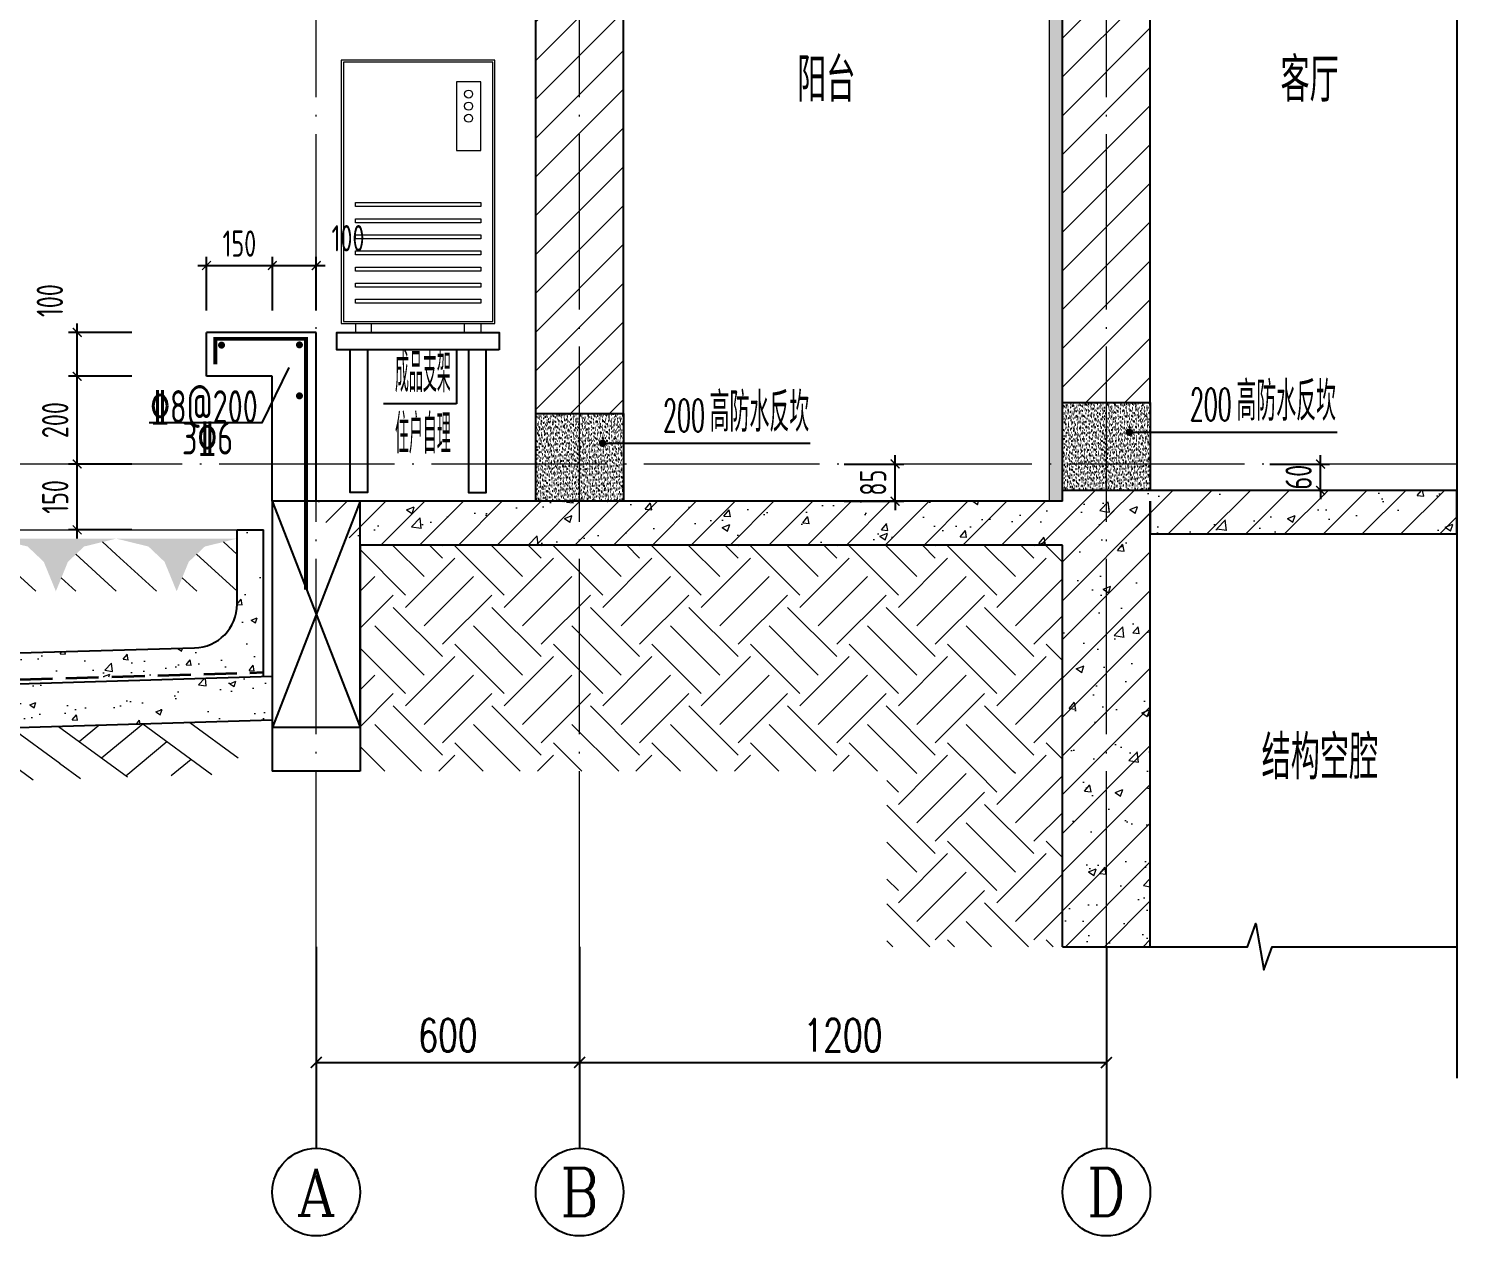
# Model space of a CAD drawing. Extents: x -668857 to 185752, y -270966 to 286822.
# Drawn here: x 62710 to 66015, y 121525 to 124276 of the extents above; entities that cross this region are included whole.
import ezdxf
from ezdxf.enums import TextEntityAlignment as Align

# ---------------------------------------------------------------- set-up
doc = ezdxf.new("R2010")
doc.units = 0
doc.header["$LTSCALE"] = 1000
doc.linetypes.add('DASH', pattern=[0.35, 0.25, -0.1])
doc.linetypes.add('DOTE', pattern=[2.42, 2, -0.2, 0.02, -0.2])
doc.layers.get('0').update_dxf_attribs({"linetype": 'CONTINUOUS'})
doc.layers.get('DEFPOINTS').update_dxf_attribs({"linetype": 'CONTINUOUS'})
for name, color, linetype in [('A-AXIS_TEXT', 7, 'CONTINUOUS'), ('AXIS', 3, 'CONTINUOUS'), ('COLUMN', 4, 'CONTINUOUS'), ('DIM', 2, 'CONTINUOUS'), ('DIM_IDEN', 67, 'CONTINUOUS'), ('DIM_SYMB', 3, 'CONTINUOUS'), ('PUB_TEXT', 2, 'CONTINUOUS'), ('REIN', 6, 'CONTINUOUS'), ('S-大样-砼线', 7, 'CONTINUOUS'), ('S-引出线', 40, 'CONTINUOUS'), ('TEXT', 2, 'CONTINUOUS'), ('WALL', 5, 'CONTINUOUS'), ('空调外机', 8, 'CONTINUOUS'), ('立面-看线', 251, 'CONTINUOUS')]:
    doc.layers.add(name, color=color, linetype=linetype)
for name, color, linetype, lineweight in [('AXIS_TEXT', 7, 'CONTINUOUS', 20), ('DOTE', 19, 'DOTE', 9), ('PUB_HATCH', 8, 'CONTINUOUS', 9), ('填充', 251, 'CONTINUOUS', 5), ('平面-空调室外机', 143, 'CONTINUOUS', 9), ('立面-中轮廓线', 30, 'CONTINUOUS', 35), ('粉刷', 251, 'CONTINUOUS', 9)]:
    doc.layers.add(name, color=color, linetype=linetype, lineweight=lineweight)
doc.styles.add('_TCH_AXIS', font='COMPLEX', dxfattribs={"bigfont": 'GBCBIG'})
doc.styles.add('_TCH_DIM_T3', font='SIMPLEX', dxfattribs={"width": 0.705882, "bigfont": 'GBCBIG'})
doc.styles.add('COMPLEX', font='COMPLEX')
doc.styles.add('DIM_FONT_T3', font='SIMPLEX', dxfattribs={"width": 0.705882, "bigfont": 'GBCBIG'})
doc.styles.add('TSSD_DIMENSION', font='Tssdeng.shx', dxfattribs={"width": 0.7, "bigfont": 'tssdchn.shx'})
doc.styles.add('TSSD_REIN', font='tssdeng.shx', dxfattribs={"width": 0.7, "height": 300, "bigfont": 'tssdchn.shx'})
doc.dimstyles.new('_TCH_ARCH&&25', dxfattribs={"dimtxt": 74.375, "dimasz": 25, "dimexe": 62.5, "dimexo": 75, "dimgap": 25, "dimtad": 1, "dimdec": 0, "dimzin": 0, "dimdsep": 46, "dimtxsty": '_TCH_DIM_T3', "dimblk": 'ARCHTICK', "dimcen": 0.09, "dimclrt": 7, "dimazin": 0, "dimtfac": 1, "dimtdec": 0, "dimtix": 1, "dimtmove": 2, "dimatfit": 3, "dimldrblk": 'ARCHTICK', "dimfxl": 1, "dimtolj": 1, "dimtzin": 0, "dimarcsym": 0})
doc.dimstyles.new('TSSD_20_20', dxfattribs={"dimtxt": 60, "dimasz": 20, "dimexe": 20, "dimexo": 50, "dimgap": 20, "dimtad": 1, "dimdec": 0, "dimzin": 0, "dimdsep": 46, "dimtxsty": 'TSSD_DIMENSION', "dimblk": 'ARCHTICK', "dimblk1": 'ARCHTICK', "dimblk2": 'ARCHTICK', "dimcen": 0, "dimdle": 20, "dimclrt": 7, "dimadec": 0, "dimazin": 0, "dimtfac": 1, "dimtdec": 0, "dimtix": 1, "dimtmove": 2, "dimatfit": 3, "dimfxl": 1, "dimtolj": 1, "dimtzin": 0, "dimarcsym": 0})
pattern_1 = [(45, (-802044.8, 249270.64), (0, 224.506403), [158.75, -158.75]), (45, (-802086.89, 249312.74), (0, 224.506403), [158.75, -158.75]), (45, (-802128.98, 249354.83), (0, 224.506403), [158.75, -158.75]), (135, (-802128.98, 249382.9), (-224.506403, 0), [158.75, -158.75]), (135, (-802086.89, 249424.99), (-224.506403, 0), [158.75, -158.75]), (135, (-802044.8, 249467.09), (-224.506403, 0), [158.75, -158.75])]
pattern_2 = [(50, (28072.99, 249033.25), (143.452037, -12.550427), [15, -165]), (355, (28072.99, 249033.25), (-27.750267, 150.438427), [12, -132]), (100.4514, (28084.94, 249032.2), (115.701876, 137.88791), [12.74804, -140.22842]), (46.1842, (28072.99, 249073.25), (213.44821, -33.1038), [22.5, -247.5]), (96.6356, (28090.77, 249070.5), (186.93254, 194.82357), [19.12206, -210.3426]), (351.1842, (28072.99, 249073.25), (186.93239, 194.82372), [18, -198]), (21, (28092.99, 249063.25), (119.38141, -80.52378), [15, -165]), (326, (28092.99, 249063.25), (48.663066, 145.03001), [12, -132]), (71.4514, (28102.93, 249056.54), (168.044526, 64.5061), [12.74804, -140.22842]), (37.5, (28072.986, 249033.25), (2.431971, 66.578771), [0, -130.4, 0, -134, 0, -132.5]), (7.5, (28072.986, 249033.25), (52.613907, 78.882342), [0, -76.4, 0, -127.4, 0, -50.5]), (327.5, (28028.386, 249033.25), (106.764487, -4.510974), [0, -50, 0, -156, 0, -207]), (317.5, (28008.39, 249033.25), (116.637234, 20.020996), [0, -65, 0, -103.6, 0, -147])]
pattern_3 = [(45, (-525879.05, 291772.47), (-44.1941915, 44.1941915), [])]
pattern_4 = [(45, (-525879.05, 291727.59), (-44.194174, 44.194174), []), (50, (-525879.05, 291727.59), (179.315046, -15.688034), [18.75, -206.25]), (355, (-525879.05, 291727.6), (-34.687833, 188.048033), [15, -165]), (100.4514, (-525864.1, 291726.28), (144.627345, 172.359886), [15.93505, -175.28553]), (46.1842, (-525879.05, 291777.6), (266.81026, -41.37975), [28.125, -309.375]), (96.6356, (-525856.82, 291774.14), (233.66568, 243.52947), [23.90257, -262.92825]), (351.1842, (-525879.05, 291777.6), (233.66549, 243.52965), [22.5, -247.5]), (21, (-525854.05, 291765.09), (149.226763, -100.654723), [18.75, -206.25]), (326, (-525854.05, 291765.1), (60.828833, 181.28751), [15, -165]), (71.4514, (-525841.61, 291756.7), (210.055657, 80.632624), [15.93505, -175.28553]), (37.5, (-525879.05, 291727.59), (3.039964, 83.2234635), [0, -163, 0, -167.5, 0, -165.625]), (7.5, (-525879.05, 291727.59), (65.767384, 98.602928), [0, -95.5, 0, -159.25, 0, -63.125]), (327.5, (-525934.8, 291727.59), (133.455609, -5.638718), [0, -62.5, 0, -195, 0, -258.75]), (317.5, (-525959.8, 291727.59), (145.796542, 25.026246), [0, -81.25, 0, -129.5, 0, -183.75])]

# ---------------------------------------------------------------- blocks, each defined once
blk = doc.blocks.new('$LINEPAT$素土夯实')
at = {"color": 0}
for p, q in [((0, -210), (210, 0)), ((120, -300), (420, 0)), ((420, 0), (607.5, -187.5)), ((495, -300), (795, 0)), ((615, 0), (705, -90)), ((315, -105), (502.5, -292.5)), ((210, -210), (300, -300)), ((705, -300), (795, -210))]:
    blk.add_line(p, q, dxfattribs=at)
blk = doc.blocks.new('$LinePat$自然土壤')
at = {"color": 0}
for p, q in [((0, -90), (71, -19)), ((0, -300), (210.7, -89.3)), ((420, -300), (630, -90)), ((210, -300), (286.4, -223.6))]:
    blk.add_line(p, q, dxfattribs=at)
for points in [[(0, 0), (630, 0), (168, -45), (462, -45)], [(168, -45), (462, -45), (252, -132), (378, -132)], [(252, -132), (378, -132), (315, -300)]]:
    blk.add_solid(points, dxfattribs=at)
blk = doc.blocks.new('sanshui')
at = {"layer": '粉刷'}
h = blk.add_hatch(dxfattribs=at)
h.set_pattern_fill('混凝土', color=256, scale=20)
h.set_pattern_definition(pattern_2)
edge = h.paths.add_edge_path()
edge.add_line((346317.8, 427329.6), (346257.8, 427329.6))
edge.add_line((346257.8, 427329.6), (346257.8, 427160.3))
edge.add_arc((346157.8, 427160.3), 100, 271.7184, 360, ccw=False)
edge.add_line((346160.8, 427060.3), (345137.8, 427029.6))
edge.add_line((345137.8, 427029.6), (345137.8, 426969.6))
edge.add_line((345137.8, 426969.6), (346317.8, 427005))
edge.add_line((346317.8, 427005), (346317.8, 427329.6))
h = blk.add_hatch(dxfattribs=at)
h.set_pattern_fill('混凝土', color=256, scale=20)
h.set_pattern_definition(pattern_2)
h.paths.add_polyline_path([(346337.8, 426895.6), (346337.8, 426995.6), (345037.8, 426956.6), (345037.8, 426856.6)])
at = {"layer": 'COLUMN'}
for p, q in [((346257.8, 427329.6), (346317.8, 427329.6)), ((346257.8, 427160.3), (346257.8, 427329.6)), ((346317.8, 426995), (346317.8, 427329.6)), ((346160.8, 427060.3), (345137.8, 427029.6)), ((345137.8, 426959.6), (345137.8, 427029.6)), ((346338.1, 426995.6), (345037.8, 426956.6)), ((345037.8, 426856.6), (345037.8, 426956.6)), ((346338.1, 426895.6), (345037.8, 426856.6))]:
    blk.add_line(p, q, dxfattribs=at)
blk.add_arc((346157.8, 427160.3), 100, 271.7184, 0, dxfattribs=at)
at = {"layer": '立面-中轮廓线', "linetype": 'DASH', "ltscale": 0.3}
blk.add_lwpolyline([(345027.8, 426856.6), (345027.8, 426966.3), (346317.8, 427005)], dxfattribs=at)
at = {"layer": '粉刷'}
blk.add_line((344881.5, 427329.6), (346257.8, 427329.6), dxfattribs=at)
at = {"layer": '粉刷', "yscale": 0.4, "zscale": 0.4}
for name, p, xscale, rotation in [('$LinePat$自然土壤', (345156.8, 427309.6), -0.4369306507241237, 359.9999999999903), ('$LinePat$自然土壤', (345432, 427309.6), -0.4369306507241237, 359.9999999999903), ('$LinePat$自然土壤', (345707.3, 427309.6), -0.4369306507241237, 359.9999999999903), ('$LinePat$自然土壤', (345982.6, 427309.6), -0.4369306507241237, 359.9999999999903), ('$LinePat$自然土壤', (346257.8, 427309.6), -0.4369306507241237, 359.9999999999903), ('$LINEPAT$素土夯实', (345851.2, 426881), -0.5117605352322558, 1.718358001643932), ('$LINEPAT$素土夯实', (346257.8, 426893.2), -0.5117605352322558, 1.718358001643932), ('$LINEPAT$素土夯实', (345444.5, 426868.8), -0.5117605352322558, 1.718358001643932)]:
    blk.add_blockref(name, p, dxfattribs=dict(at, xscale=xscale, rotation=rotation))
blk = doc.blocks.new('kongtiao')
for p, q in [((-338.7, 49), (-338.7, -550.8)), ((11, 49), (-338.7, 49)), ((-334.1, 44.4), (-334.1, -546.2)), ((6.4, 44.4), (-334.1, 44.4)), ((6.4, -546.2), (6.4, 44.4)), ((11, -550.8), (11, 49)), ((-76.2, -0.5), (-76.2, -156.5)), ((-21.1, -0.5), (-76.2, -0.5)), ((-21.1, -156.5), (-21.1, -0.5)), ((-76.2, -156.5), (-21.1, -156.5)), ((-338.7, -550.8), (11, -550.8)), ((-334.1, -546.2), (6.4, -546.2)), ((-306.6, -550.8), (-306.6, -571.2)), ((-269.8, -571.2), (-269.8, -550.8)), ((-57.9, -571.2), (-57.9, -550.8)), ((-21.1, -550.8), (-21.1, -571.2)), ((-306.6, -571.2), (-269.8, -571.2)), ((-21.1, -571.2), (-57.9, -571.2))]:
    blk.add_line(p, q)
for points in [[(-306.6, -275.4), (-21.1, -275.4), (-21.1, -284.6), (-306.6, -284.6)], [(-306.6, -312.1), (-21.1, -312.1), (-21.1, -321.3), (-306.6, -321.3)], [(-306.6, -348.8), (-21.1, -348.8), (-21.1, -358), (-306.6, -358)], [(-306.6, -385.6), (-21.1, -385.6), (-21.1, -394.7), (-306.6, -394.7)], [(-306.6, -422.3), (-21.1, -422.3), (-21.1, -431.5), (-306.6, -431.5)], [(-306.6, -459), (-21.1, -459), (-21.1, -468.2), (-306.6, -468.2)], [(-306.6, -495.7), (-21.1, -495.7), (-21.1, -504.9), (-306.6, -504.9)]]:
    blk.add_lwpolyline(points, close=True)
for centre in [(-48.7, -28), (-48.7, -55.6), (-48.7, -83.1)]:
    blk.add_circle(centre, 9.18)
blk = doc.blocks.new('_ArchTick')
at = {"color": 0, "linetype": 'ByBlock', "const_width": 0.15}
blk.add_lwpolyline([(-0.5, -0.5), (0.5, 0.5)], dxfattribs=at)
blk = doc.blocks.new('*D1510')
at = {"layer": 'AXIS', "color": 0, "lineweight": -2, "transparency": 16777216}
for p, q in [((63364.3, 122109.6), (63364.3, 121858)), ((63964.3, 122109.6), (63964.3, 121858)), ((63364.3, 121920.5), (63964.3, 121920.5))]:
    blk.add_line(p, q, dxfattribs=at)
at = {"layer": 'DEFPOINTS', "color": 0, "transparency": 16777216}
for p in [(63364.3, 122184.6), (63964.3, 122184.6), (63964.3, 121920.5)]:
    blk.add_point(p, dxfattribs=at)
at = {"layer": 'AXIS', "color": 0, "lineweight": -2, "transparency": 16777216, "xscale": 25, "yscale": 25, "zscale": 25, "rotation": 180}
blk.add_blockref('_ArchTick', (63364.3, 121920.5), dxfattribs=at)
at = {"layer": 'AXIS', "color": 0, "lineweight": -2, "transparency": 16777216, "xscale": 25, "yscale": 25, "zscale": 25}
blk.add_blockref('_ArchTick', (63964.3, 121920.5), dxfattribs=at)
at = {"layer": 'AXIS', "color": 7, "transparency": 16777216, "insert": (63664.3, 121982.7), "char_height": 74.38, "attachment_point": 5, "style": '_TCH_DIM_T3'}
blk.add_mtext('\\A1;600', dxfattribs=at)
blk = doc.blocks.new('*D1511')
at = {"layer": 'AXIS', "color": 0, "lineweight": -2, "transparency": 16777216}
for p, q in [((63964.3, 122109.6), (63964.3, 121858)), ((65164.3, 122109.6), (65164.3, 121858)), ((63964.3, 121920.5), (65164.3, 121920.5))]:
    blk.add_line(p, q, dxfattribs=at)
at = {"layer": 'DEFPOINTS', "color": 0, "transparency": 16777216}
for p in [(63964.3, 122184.6), (65164.3, 122184.6), (65164.3, 121920.5)]:
    blk.add_point(p, dxfattribs=at)
at = {"layer": 'AXIS', "color": 0, "lineweight": -2, "transparency": 16777216, "xscale": 25, "yscale": 25, "zscale": 25, "rotation": 180}
blk.add_blockref('_ArchTick', (63964.3, 121920.5), dxfattribs=at)
at = {"layer": 'AXIS', "color": 0, "lineweight": -2, "transparency": 16777216, "xscale": 25, "yscale": 25, "zscale": 25}
blk.add_blockref('_ArchTick', (65164.3, 121920.5), dxfattribs=at)
at = {"layer": 'AXIS', "color": 7, "transparency": 16777216, "insert": (64564.3, 121982.7), "char_height": 74.38, "attachment_point": 5, "style": '_TCH_DIM_T3'}
blk.add_mtext('\\A1;1200', dxfattribs=at)
blk = doc.blocks.new('_AXISO')
blk.add_circle((0, 0), 0.5)
at = {"layer": 'A-AXIS_TEXT', "style": 'COMPLEX', "width": 1.041667}
blk.add_attdef('A', text='', height=0.56, dxfattribs=at).set_placement((-0.25, -0.28), (0.25, -0.28), align=Align.FIT)
blk = doc.blocks.new('A$C5D8418BC')
at = {"layer": 'REIN'}
blk.add_lwpolyline([(150.9, 827.1, 9, 9, 0), (150.9, 885.3, 9, 9, 0), (357.8, 885.3, 9, 9, 0), (357.8, 313.8, 9, 9, 0)], format="xyseb", dxfattribs=at)
at = {"layer": 'REIN', "const_width": 8}
for points in [[(161.2, 870.9, 1), (169.2, 870.9, 1)], [(338.6, 871.5, 1), (346.6, 871.5, 1)], [(338.6, 755.3, 1), (346.6, 755.3, 1)]]:
    blk.add_lwpolyline(points, format="xyb", close=True, dxfattribs=at)
at = {"layer": 'S-大样-砼线'}
for p, q in [((280.8, 515), (480.8, 0)), ((480.9, 515), (280.9, 0))]:
    blk.add_line(p, q, dxfattribs=at)
blk.add_lwpolyline([(480.8, 515), (280.8, 515), (280.8, 0), (480.8, 0)], close=True, dxfattribs=at)
at = {"layer": 'S-引出线'}
blk.add_lwpolyline([(318.6, 820.3), (257, 693.9), (0, 693.9)], dxfattribs=at)
at = {"layer": 'TEXT', "style": 'TSSD_REIN', "width": 0.7}
for s, p in [('%%1328@200', (2.7, 693.2)), ('3%%1326', (75, 621.6))]:
    blk.add_text(s, height=75, rotation=0, dxfattribs=at).set_placement(p)
blk = doc.blocks.new('20210902.15310781')
at = {"layer": 'DOTE', "color": 1, "linetype": 'DOTE', "ltscale": 0.2}
for p, q in [((79213.2, -133245.9), (79213.2, -113645.9)), ((79813.2, -133245.9), (79813.2, -113645.9)), ((81013.2, -133245.9), (81013.2, -113645.9)), ((81811.7, -132145.9), (78043, -132145.9))]:
    blk.add_line(p, q, dxfattribs=at)
blk = doc.blocks.new('*D2564')
at = {"layer": 'DEFPOINTS', "color": 0, "transparency": 16777216}
for p in [(65486.3, 123284.6), (65652.2, 123284.6), (65486.3, 123224.6)]:
    blk.add_point(p, dxfattribs=at)
at = {"layer": 'DIM', "color": 0, "lineweight": -2, "transparency": 16777216}
for p, q in [((65652.2, 123284.6), (65652.2, 123304.6)), ((65536.3, 123284.6), (65672.2, 123284.6)), ((65652.2, 123224.6), (65652.2, 123284.6)), ((65536.3, 123224.6), (65672.2, 123224.6)), ((65652.2, 123224.6), (65652.2, 123204.6))]:
    blk.add_line(p, q, dxfattribs=at)
at = {"layer": 'DIM', "color": 0, "lineweight": -2, "transparency": 16777216, "xscale": 20, "yscale": 20, "zscale": 20}
for p, rotation in [((65652.2, 123284.6), 270), ((65652.2, 123224.6), 90)]:
    blk.add_blockref('_ArchTick', p, dxfattribs=dict(at, rotation=rotation))
at = {"layer": 'DIM', "color": 7, "transparency": 16777216, "insert": (65602.2, 123254.6), "char_height": 60, "attachment_point": 5, "rotation": 90, "style": 'TSSD_DIMENSION'}
blk.add_mtext('\\A1;60', dxfattribs=at)
blk = doc.blocks.new('*D2565')
at = {"layer": 'DEFPOINTS', "color": 0, "transparency": 16777216}
for p in [(64517, 123284.6), (64682.9, 123284.6), (64517, 123199.6)]:
    blk.add_point(p, dxfattribs=at)
at = {"layer": 'DIM', "color": 0, "lineweight": -2, "transparency": 16777216}
for p, q in [((64682.9, 123284.6), (64682.9, 123304.6)), ((64567, 123284.6), (64702.9, 123284.6)), ((64682.9, 123199.6), (64682.9, 123284.6)), ((64567, 123199.6), (64702.9, 123199.6)), ((64682.9, 123199.6), (64682.9, 123179.6))]:
    blk.add_line(p, q, dxfattribs=at)
at = {"layer": 'DIM', "color": 0, "lineweight": -2, "transparency": 16777216, "xscale": 20, "yscale": 20, "zscale": 20}
for p, rotation in [((64682.9, 123284.6), 270), ((64682.9, 123199.6), 90)]:
    blk.add_blockref('_ArchTick', p, dxfattribs=dict(at, rotation=rotation))
at = {"layer": 'DIM', "color": 7, "transparency": 16777216, "insert": (64632.9, 123242.1), "char_height": 60, "attachment_point": 5, "rotation": 90, "style": 'TSSD_DIMENSION'}
blk.add_mtext('\\A1;85', dxfattribs=at)
blk = doc.blocks.new('*D2579')
at = {"layer": 'DEFPOINTS', "color": 0, "transparency": 16777216}
for p in [(63264.3, 123736.9), (63114.3, 123584.6), (63264.3, 123584.6)]:
    blk.add_point(p, dxfattribs=at)
at = {"layer": 'DIM', "color": 0, "lineweight": -2, "transparency": 16777216}
for p, q in [((63114.3, 123634.6), (63114.3, 123756.9)), ((63264.3, 123634.6), (63264.3, 123756.9)), ((63094.3, 123736.9), (63284.3, 123736.9))]:
    blk.add_line(p, q, dxfattribs=at)
at = {"layer": 'DIM', "color": 0, "lineweight": -2, "transparency": 16777216, "xscale": 20, "yscale": 20, "zscale": 20, "rotation": 180}
blk.add_blockref('_ArchTick', (63114.3, 123736.9), dxfattribs=at)
at = {"layer": 'DIM', "color": 0, "lineweight": -2, "transparency": 16777216, "xscale": 20, "yscale": 20, "zscale": 20}
blk.add_blockref('_ArchTick', (63264.3, 123736.9), dxfattribs=at)
at = {"layer": 'DIM', "color": 7, "transparency": 16777216, "insert": (63189.3, 123786.9), "char_height": 60, "attachment_point": 5, "style": 'TSSD_DIMENSION'}
blk.add_mtext('\\A1;150', dxfattribs=at)
blk = doc.blocks.new('*D2580')
at = {"layer": 'DEFPOINTS', "color": 0, "transparency": 16777216}
for p in [(63364.3, 123736.9), (63264.3, 123584.6), (63364.3, 123584.6)]:
    blk.add_point(p, dxfattribs=at)
at = {"layer": 'DIM', "color": 0, "lineweight": -2, "transparency": 16777216}
for p, q in [((63264.3, 123634.6), (63264.3, 123756.9)), ((63364.3, 123634.6), (63364.3, 123756.9)), ((63244.3, 123736.9), (63384.3, 123736.9))]:
    blk.add_line(p, q, dxfattribs=at)
at = {"layer": 'DIM', "color": 0, "lineweight": -2, "transparency": 16777216, "xscale": 20, "yscale": 20, "zscale": 20, "rotation": 180}
blk.add_blockref('_ArchTick', (63264.3, 123736.9), dxfattribs=at)
at = {"layer": 'DIM', "color": 0, "lineweight": -2, "transparency": 16777216, "xscale": 20, "yscale": 20, "zscale": 20}
blk.add_blockref('_ArchTick', (63364.3, 123736.9), dxfattribs=at)
at = {"layer": 'DIM', "color": 7, "transparency": 16777216, "insert": (63436.7, 123799.1), "char_height": 60, "attachment_point": 5, "style": 'TSSD_DIMENSION'}
blk.add_mtext('\\A1;100', dxfattribs=at)
blk = doc.blocks.new('*D2581')
at = {"layer": 'DEFPOINTS', "color": 0, "transparency": 16777216}
for p in [(62819.7, 123584.5), (62994.3, 123584.5), (62994.3, 123484.5)]:
    blk.add_point(p, dxfattribs=at)
at = {"layer": 'DIM', "color": 0, "lineweight": -2, "transparency": 16777216}
for p, q in [((62819.7, 123464.5), (62819.7, 123604.5)), ((62944.3, 123584.5), (62799.7, 123584.5)), ((62944.3, 123484.5), (62799.7, 123484.5))]:
    blk.add_line(p, q, dxfattribs=at)
at = {"layer": 'DIM', "color": 0, "lineweight": -2, "transparency": 16777216, "xscale": 20, "yscale": 20, "zscale": 20}
for p, rotation in [((62819.7, 123584.5), 90), ((62819.7, 123484.5), 270)]:
    blk.add_blockref('_ArchTick', p, dxfattribs=dict(at, rotation=rotation))
at = {"layer": 'DIM', "color": 7, "transparency": 16777216, "insert": (62757.5, 123657), "char_height": 60, "attachment_point": 5, "rotation": 90, "style": 'TSSD_DIMENSION'}
blk.add_mtext('\\A1;100', dxfattribs=at)
blk = doc.blocks.new('*D2582')
at = {"layer": 'DEFPOINTS', "color": 0, "transparency": 16777216}
for p in [(62819.7, 123484.5), (62994.3, 123484.5), (62994.3, 123284.6)]:
    blk.add_point(p, dxfattribs=at)
at = {"layer": 'DIM', "color": 0, "lineweight": -2, "transparency": 16777216}
for p, q in [((62819.7, 123264.6), (62819.7, 123504.5)), ((62944.3, 123484.5), (62799.7, 123484.5)), ((62944.3, 123284.6), (62799.7, 123284.6))]:
    blk.add_line(p, q, dxfattribs=at)
at = {"layer": 'DIM', "color": 0, "lineweight": -2, "transparency": 16777216, "xscale": 20, "yscale": 20, "zscale": 20}
for p, rotation in [((62819.7, 123484.5), 90), ((62819.7, 123284.6), 270)]:
    blk.add_blockref('_ArchTick', p, dxfattribs=dict(at, rotation=rotation))
at = {"layer": 'DIM', "color": 7, "transparency": 16777216, "insert": (62769.7, 123384.6), "char_height": 60, "attachment_point": 5, "rotation": 90, "style": 'TSSD_DIMENSION'}
blk.add_mtext('\\A1;200', dxfattribs=at)
blk = doc.blocks.new('*D2583')
at = {"layer": 'DEFPOINTS', "color": 0, "transparency": 16777216}
for p in [(62819.7, 123284.6), (62994.3, 123284.6), (62994.3, 123134.6)]:
    blk.add_point(p, dxfattribs=at)
at = {"layer": 'DIM', "color": 0, "lineweight": -2, "transparency": 16777216}
for p, q in [((62819.7, 123114.6), (62819.7, 123304.6)), ((62944.3, 123284.6), (62799.7, 123284.6)), ((62944.3, 123134.6), (62799.7, 123134.6))]:
    blk.add_line(p, q, dxfattribs=at)
at = {"layer": 'DIM', "color": 0, "lineweight": -2, "transparency": 16777216, "xscale": 20, "yscale": 20, "zscale": 20}
for p, rotation in [((62819.7, 123284.6), 90), ((62819.7, 123134.6), 270)]:
    blk.add_blockref('_ArchTick', p, dxfattribs=dict(at, rotation=rotation))
at = {"layer": 'DIM', "color": 7, "transparency": 16777216, "insert": (62769.7, 123209.6), "char_height": 60, "attachment_point": 5, "rotation": 90, "style": 'TSSD_DIMENSION'}
blk.add_mtext('\\A1;150', dxfattribs=at)

msp = doc.modelspace()

# ---------------------------------------------------------------- hatches: boundary and pattern name
at = {"layer": 'PUB_HATCH'}
h = msp.add_hatch(dxfattribs=at)
h.set_pattern_fill('普通砖', color=256, scale=25, style=0)
h.set_pattern_definition(pattern_3)
h.paths.add_polyline_path([(64064.28, 123399.56), (64064.28, 125999.56), (63864.28, 125999.56), (63864.28, 123399.56)])
h = msp.add_hatch(dxfattribs=at)
h.set_pattern_fill('普通砖', color=256, scale=25, style=0)
h.set_pattern_definition(pattern_3)
h.paths.add_polyline_path([(65264.28, 123424.56), (65264.28, 125999.56), (65064.28, 125999.56), (65064.28, 123424.56)])
h = msp.add_hatch(dxfattribs=at)
h.set_pattern_fill('钢筋混凝土', color=256, scale=25, style=0)
h.set_pattern_definition(pattern_4)
h.paths.add_polyline_path([(65962.81, 123224.56), (65064.28, 123224.56), (65264.28, 123124.56), (65962.81, 123124.56)])
h = msp.add_hatch(dxfattribs=at)
h.set_pattern_fill('钢筋混凝土', color=256, scale=25, style=0)
h.set_pattern_definition(pattern_4)
h.paths.add_polyline_path([(65130.95, 123166.23), (65264.28, 123199.56), (65264.28, 123124.56), (65064.28, 123224.56), (65064.28, 123199.56)])
h = msp.add_hatch(dxfattribs=at)
h.set_pattern_fill('钢筋混凝土', color=256, scale=25, style=0)
h.set_pattern_definition(pattern_4)
h.paths.add_polyline_path([(65130.95, 123166.23), (65064.28, 123199.56), (63364.28, 123199.56), (63364.28, 123166.23), (63464.28, 123099.56), (65064.28, 123099.56)])
h = msp.add_hatch(dxfattribs=at)
h.set_pattern_fill('钢筋混凝土', color=256, scale=25, style=0)
h.set_pattern_definition(pattern_4)
h.paths.add_polyline_path([(65264.25, 122184.56), (65264.28, 123199.56), (65130.95, 123166.23), (65064.28, 123099.56), (65064.25, 122184.56)])
at = {"layer": '填充'}
h = msp.add_hatch(dxfattribs=at)
h.set_pattern_fill('EARTH', color=250, scale=50, angle=45, style=0)
h.set_pattern_definition(pattern_1)
h.paths.add_polyline_path([(63464.28, 122584.57), (65064.27, 122584.54), (65064.28, 123099.55), (63464.28, 123099.57)])
h = msp.add_hatch(dxfattribs=at)
h.set_pattern_fill('EARTH', color=250, scale=50, angle=45, style=0)
h.set_pattern_definition(pattern_1)
h.paths.add_polyline_path([(65064.28, 122584.56), (64664.28, 122584.56), (64664.28, 122184.37), (65064.28, 122184.37)])
at = {"layer": '立面-看线'}
h = msp.add_hatch(dxfattribs=at)
h.set_pattern_fill('HONEY', color=256, scale=7, angle=90)
h.set_pattern_definition([(90, (450426.234, -677968.679), (-9.623705, 16.66875), [11.1125, -22.225]), (210, (450426.234, -677968.679), (-9.62370845, -16.66874801), [11.1125, -22.225]), (150, (450426.234, -677968.679), (-19.24741345, 1.99e-06), [-22.225, 11.1125])])
edge = h.paths.add_edge_path()
edge.add_line((65036.96, 123199.56), (65064.28, 123199.56))
edge.add_line((65064.28, 123199.56), (65064.28, 125999.56))
edge.add_line((65064.28, 125999.56), (65034.28, 125999.56))
edge.add_line((65034.28, 125999.56), (65034.28, 123199.56))
h = msp.add_hatch(dxfattribs=at)
h.set_pattern_fill('碎沙', color=256, scale=4)
h.set_pattern_definition([(37.5, (-735988.9584, -262137.392), (-0.32000626, 9.78826475), [0, -7.7216, 0, -8.636, 0, -8.255]), (7.5, (-735988.958, -262137.392), (8.99046566, 14.33650201), [0, -4.1656, 0, -6.9596, 0, -2.667]), (327.5, (-735995.207, -262137.392), (15.819847405, 0.02874369), [0, -2.54, 0, -9.144, 0, -11.938]), (317.5, (-735995.207, -262137.392), (15.27112905, 4.45858647), [0, -1.27, 0, -5.9944, 0, -6.858])])
h.paths.add_polyline_path([(65064.28, 123224.56), (65264.28, 123224.56), (65264.28, 123424.56), (65064.28, 123424.56)])
h = msp.add_hatch(dxfattribs=at)
h.set_pattern_fill('碎沙', color=256, scale=4)
h.set_pattern_definition([(37.5, (-737188.9584, -262162.392), (-0.32000626, 9.78826475), [0, -7.7216, 0, -8.636, 0, -8.255]), (7.5, (-737188.958, -262162.392), (8.99046566, 14.33650201), [0, -4.1656, 0, -6.9596, 0, -2.667]), (327.5, (-737195.207, -262162.392), (15.819847405, 0.02874369), [0, -2.54, 0, -9.144, 0, -11.938]), (317.5, (-737195.207, -262162.392), (15.27112905, 4.45858647), [0, -1.27, 0, -5.9944, 0, -6.858])])
h.paths.add_polyline_path([(63864.28, 123199.56), (64064.28, 123199.56), (64064.28, 123399.56), (63864.28, 123399.56)])

# ---------------------------------------------------------------- linework, layer by layer
at = {"layer": 'AXIS'}
for p, q in [((63364.25, 122184.56), (63364.25, 121725.17)), ((63964.25, 122184.56), (63964.25, 121725.17)), ((65164.25, 122184.56), (65164.25, 121725.17))]:
    msp.add_line(p, q, dxfattribs=at)
at = {"layer": 'DIM'}
for p, q in [((63683.95, 123544.56), (63683.95, 123422.1)), ((63683.95, 123422.1), (63517.41, 123422.1))]:
    msp.add_line(p, q, dxfattribs=at)
at = {"layer": 'DIM_IDEN'}
for p, q in [((65216.72, 123356.85), (65331.09, 123356.85)), ((65331.09, 123356.85), (65689.65, 123356.85)), ((64016.72, 123331.85), (64131.09, 123331.85)), ((64131.09, 123331.85), (64489.65, 123331.85))]:
    msp.add_line(p, q, dxfattribs=at)
at = {"layer": 'DIM_IDEN', "const_width": 8.33}
for points in [[(65212.56, 123356.85, 1), (65220.89, 123356.85, 1)], [(64012.56, 123331.85, 1), (64020.89, 123331.85, 1)]]:
    msp.add_lwpolyline(points, format="xyb", close=True, dxfattribs=at)
at = {"layer": 'DIM_SYMB'}
for points in [[(65962.81, 141204.56), (65962.81, 131572.68), (66015.31, 131553.58), (65910.31, 131535.06), (65962.81, 131516.43), (65962.81, 121884.56)], [(65064.25, 122184.56), (65485.4, 122184.56), (65504.51, 122237.06), (65523.03, 122132.06), (65541.65, 122184.56), (65962.81, 122184.56)]]:
    msp.add_lwpolyline(points, dxfattribs=at)
at = {"layer": 'PUB_HATCH', "color": 215, "true_color": 0xa953a0}
msp.add_line((65034.28, 125999.56), (65034.28, 123199.56), dxfattribs=at)
at = {"layer": 'WALL'}
for p, q in [((63864.28, 123399.56), (63864.28, 125999.56)), ((64064.28, 123399.56), (64064.28, 125999.56)), ((65064.28, 123424.56), (65064.28, 125999.56)), ((65264.28, 123424.56), (65264.28, 125999.56)), ((63364.28, 123584.57), (63114.28, 123584.57)), ((63114.28, 123484.57), (63114.28, 123584.57)), ((63364.28, 123199.56), (63364.28, 123584.57)), ((63264.28, 123484.57), (63114.28, 123484.57)), ((63264.28, 123199.56), (63264.28, 123484.57)), ((65064.28, 123424.56), (65264.28, 123424.56)), ((63864.28, 123399.56), (64064.28, 123399.56)), ((65962.81, 123224.56), (65064.28, 123224.56)), ((65064.28, 123199.56), (65064.28, 123224.56)), ((65962.81, 123124.56), (65962.81, 123224.56)), ((63264.28, 123199.56), (63264.28, 122584.56)), ((65064.28, 123199.56), (63364.28, 123199.56)), ((65264.25, 122184.56), (65264.28, 123199.56)), ((65264.28, 123199.56), (65264.28, 123124.56)), ((65962.81, 123124.56), (65264.28, 123124.56)), ((63464.28, 123099.56), (63464.28, 122584.56)), ((65064.28, 123099.56), (63464.28, 123099.56)), ((65064.25, 122184.56), (65064.28, 123099.56)), ((63464.28, 122584.56), (63264.28, 122584.56)), ((65064.25, 122184.56), (65264.25, 122184.56))]:
    msp.add_line(p, q, dxfattribs=at)
for points in [[(65064.28, 123424.56), (65264.28, 123424.56), (65264.28, 123224.56), (65064.28, 123224.56)], [(63864.28, 123399.56), (64064.28, 123399.56), (64064.28, 123199.56), (63864.28, 123199.56)]]:
    msp.add_lwpolyline(points, close=True, dxfattribs=at)
at = {"layer": '空调外机', "linetype": 'Continuous'}
msp.add_lwpolyline([(63781.29, 123544.56), (63411.29, 123544.56), (63411.29, 123584.56), (63781.29, 123584.56)], close=True, dxfattribs=at)
for points in [[(63481.29, 123544.56), (63481.29, 123219.56), (63441.29, 123219.56), (63441.29, 123544.56)], [(63711.29, 123544.56), (63711.29, 123219.56), (63751.29, 123219.56), (63751.29, 123544.56)]]:
    msp.add_lwpolyline(points, dxfattribs=at)

# ---------------------------------------------------------------- block references
msp.add_blockref('sanshui', (-283073.84, -304195.07))
at = {"layer": 'AXIS'}
ref = msp.add_blockref('_AXISO', (63364.25, 121625.17), dxfattribs=dict(at, xscale=200, yscale=200, zscale=200))
ref.add_attrib('A', 'A', dxfattribs={"layer": 'AXIS_TEXT', "height": 106.3, "style": '_TCH_AXIS'}).set_placement((63318.7, 121572.02), (63409.81, 121572.02), align=Align.FIT)
ref = msp.add_blockref('_AXISO', (63964.25, 121625.17), dxfattribs=dict(at, xscale=200, yscale=200, zscale=200))
ref.add_attrib('A', 'B', dxfattribs={"layer": 'AXIS_TEXT', "height": 108.81, "style": '_TCH_AXIS'}).set_placement((63920.21, 121570.76), (64008.29, 121570.76), align=Align.FIT)
ref = msp.add_blockref('_AXISO', (65164.25, 121625.17), dxfattribs=dict(at, xscale=200, yscale=200, zscale=200))
ref.add_attrib('A', 'D', dxfattribs={"layer": 'AXIS_TEXT', "height": 108.81, "style": '_TCH_AXIS'}).set_placement((65120.21, 121570.76), (65208.29, 121570.76), align=Align.FIT)
at = {"layer": 'DOTE'}
msp.add_blockref('20210902.15310781', (-15848.9, 255430.45), dxfattribs=at)
at = {"layer": 'TEXT'}
msp.add_blockref('A$C5D8418BC', (62983.43, 122684.57), dxfattribs=at)
at = {"layer": '平面-空调室外机'}
msp.add_blockref('kongtiao', (63760.13, 124155.72), dxfattribs=at)

# ---------------------------------------------------------------- texts
at = {"layer": 'PUB_TEXT'}
for s, height, style, width, p in [('阳台', 100, 'TSSD_REIN', 0.7, (64459.61, 124110.18)), ('客厅', 100, 'TSSD_REIN', 0.7, (65560.8, 124110.18)), ('成品支架', 89.362, '_TCH_DIM_T3', 0.494118, (63543.66, 123448.35)), ('高防水反坎', 89.362, 'DIM_FONT_T3', 0.705882, (64260.36, 123358.1)), ('200', 74.375, 'DIM_FONT_T3', 0.49827, (65354.48, 123383.1)), ('高防水反坎', 89.362, 'DIM_FONT_T3', 0.705882, (65460.36, 123383.1)), ('200', 74.375, 'DIM_FONT_T3', 0.49827, (64154.48, 123358.1)), ('住户自理', 89.362, '_TCH_DIM_T3', 0.494118, (63543.66, 123308.35)), ('结构空腔', 100, 'TSSD_REIN', 0.7, (65517.68, 122565.98))]:
    msp.add_text(s, height=height, dxfattribs=dict(at, style=style, width=width)).set_placement(p)

# ---------------------------------------------------------------- dimensions: what is measured, and where the dimension line sits
at = {"layer": 'AXIS'}
for p1, p2, picture, middle in [((63364.28, 122184.56), (63964.25, 122184.56), '*D1510', (63664.27, 121982.71)), ((63964.25, 122184.56), (65164.28, 122184.56), '*D1511', (64564.27, 121982.71))]:
    dim = msp.add_aligned_dim(p1=p1, p2=p2, distance=-264.03, dimstyle='_TCH_ARCH&&25', dxfattribs=at)
    dim.commit()
    dim.dimension.update_dxf_attribs({"geometry": picture, "text_midpoint": middle})
at = {"layer": 'DIM'}
for p1, p2, distance, picture, middle in [((63114.28, 123584.57), (63264.28, 123584.57), 152.32, '*D2579', (63189.28, 123786.9)), ((62994.28, 123284.56), (62994.28, 123484.55), 174.61, '*D2582', (62769.67, 123384.55)), ((62994.28, 123134.56), (62994.28, 123284.56), 174.61, '*D2583', (62769.67, 123209.56)), ((64516.96, 123199.56), (64516.96, 123284.56), -165.96, '*D2565', (64632.92, 123242.06)), ((65486.27, 123224.56), (65486.27, 123284.56), -165.96, '*D2564', (65602.23, 123254.56))]:
    dim = msp.add_aligned_dim(p1=p1, p2=p2, distance=distance, dimstyle='TSSD_20_20', dxfattribs=at)
    dim.commit()
    dim.dimension.update_dxf_attribs({"geometry": picture, "text_midpoint": middle})
for base, p1, p2, angle, picture, middle in [((63364.28, 123736.9), (63264.28, 123584.57), (63364.28, 123584.57), 360, '*D2580', (63436.7, 123799.08)), ((62819.67, 123584.55), (62994.28, 123484.55), (62994.28, 123584.55), 90, '*D2581', (62757.48, 123656.96))]:
    dim = msp.add_linear_dim(base=base, p1=p1, p2=p2, angle=angle, dimstyle='TSSD_20_20', dxfattribs=at)
    dim.commit()
    dim.dimension.update_dxf_attribs({"geometry": picture, "text_midpoint": middle, "dimtype": 161})

doc.saveas('drawing.dxf')
